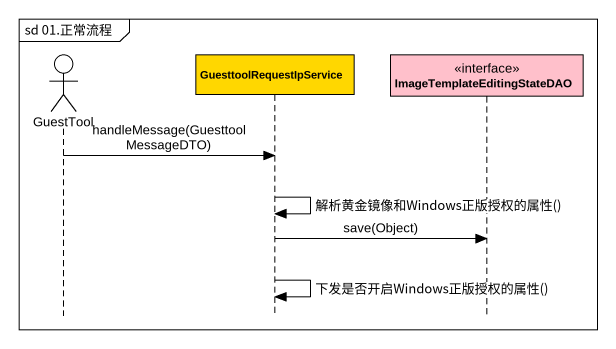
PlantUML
@startuml
mainframe sd 01.正常流程
hide footbox
actor GuestTool #FFFFFF
participant GuesttoolRequestIpService #FFD700
participant ImageTemplateEditingStateDAO <<interface>> #FFC0CB

GuestTool -> GuesttoolRequestIpService : handleMessage(GuesttoolMessageDTO)
GuesttoolRequestIpService -> GuesttoolRequestIpService : 解析黄金镜像和Windows正版授权的属性()
GuesttoolRequestIpService -> ImageTemplateEditingStateDAO : save(Object)
GuesttoolRequestIpService -> GuesttoolRequestIpService : 下发是否开启Windows正版授权的属性()
@enduml
